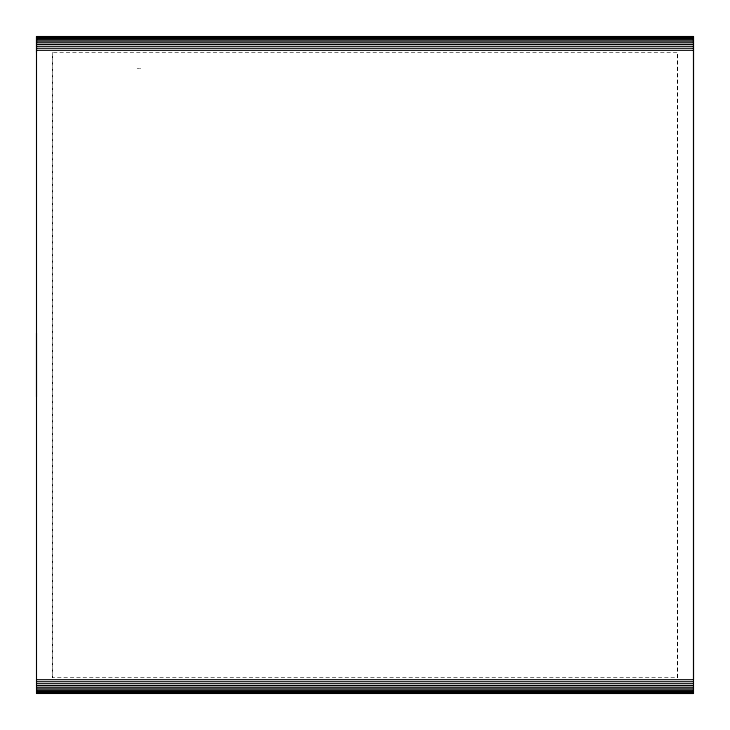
<?xml version="1.0" encoding="UTF-8"?>
<svg xmlns="http://www.w3.org/2000/svg" width="730" height="730" viewBox="0 0 730 730"><rect width="100%" height="100%" fill="white"/><g stroke="black" fill="none" stroke-linecap="round" stroke-linejoin="round"><path stroke-width="0.55" stroke-dasharray="3.65 2.74" d="M52.396 677.604L52.396 52.405L677.604 52.396L677.604 677.595L52.396 677.604L52.396 52.396M677.604 677.604L677.604 52.405M137.185 68.273L138.919 68.328M139.439 68.383L140.644 68.501"/><path stroke-width="1.09" d="M36.5 396.791L36.5 333.209M36.5 52.405L36.5 36.509L693.5 36.5L693.5 693.491L36.5 693.491L36.5 36.5M693.5 36.5L693.5 679.676L36.5 679.676M36.5 36.646L693.5 36.646M36.5 37.057L693.5 37.047M36.5 37.723L693.5 37.723M36.5 38.644L693.5 38.644M36.5 39.794L693.5 39.794M36.5 41.163L693.5 41.163M36.5 42.732L693.5 42.732M36.5 44.457L693.5 44.457M36.5 46.328L693.5 46.319M36.5 48.29L693.5 48.29M36.5 50.333L693.5 50.333M36.5 681.711L693.5 681.711M36.5 683.682L693.5 683.682M36.5 685.552L693.5 685.552M36.5 687.277L693.5 687.277M36.5 688.837L693.5 688.837M36.5 690.215L693.5 690.215M36.5 691.365L693.5 691.365M36.5 692.286L693.5 692.286M36.5 692.952L693.5 692.952M36.5 693.363L693.5 693.491"/></g></svg>
